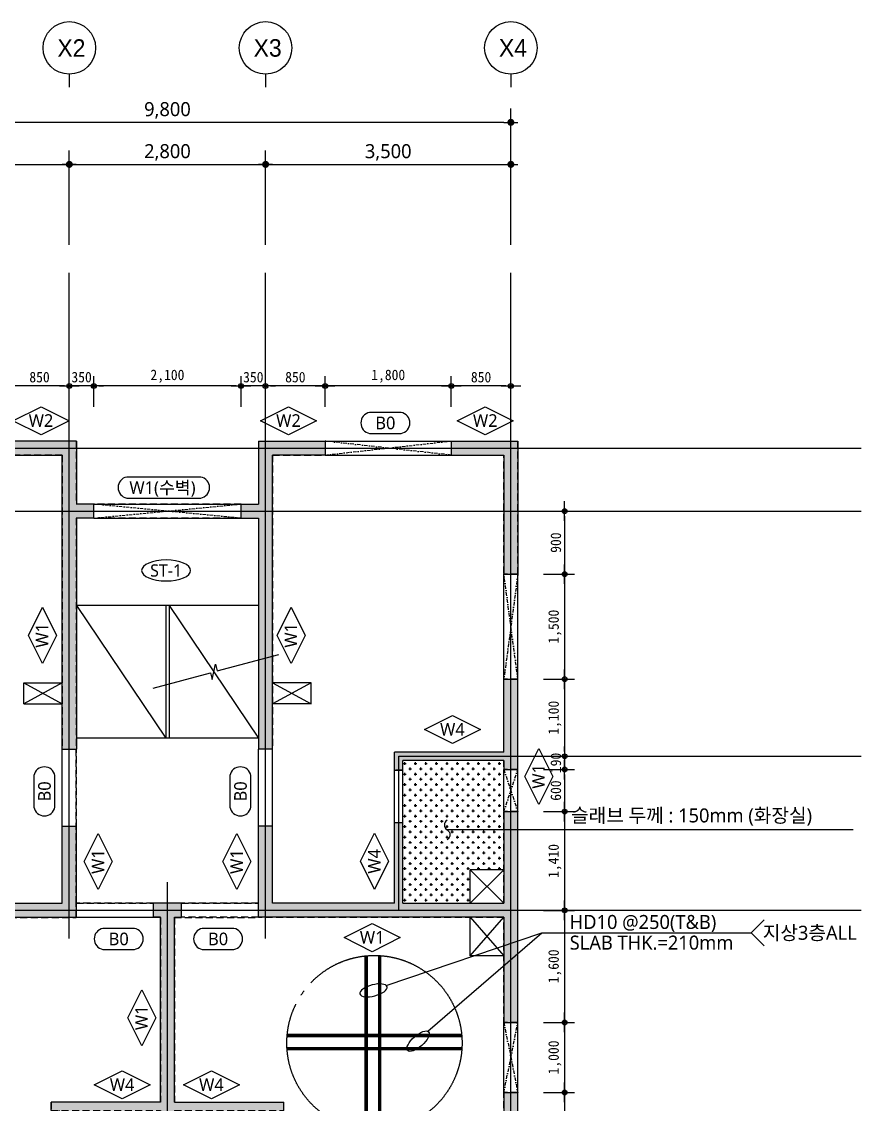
# Model space of a CAD drawing. Extents: x 4530 to 250084, y -28397 to -2308.
# Drawn here: x 100750 to 112730, y -17766 to -2308 of the extents above; entities that cross this region are included whole.
import ezdxf
from ezdxf.enums import TextEntityAlignment as Align

# ---------------------------------------------------------------- set-up
doc = ezdxf.new("R2010")
doc.units = 0
doc.header["$LTSCALE"] = 100
doc.header["$MEASUREMENT"] = 0
doc.header["$PDMODE"] = 34
doc.header["$PDSIZE"] = 3
for name, pattern in [('CENTER2', [16.25, 15, -0.5, 0.25, -0.5]), ('DASHDOT', [1, 0.5, -0.25, 0, -0.25]), ('DASHED2', [2.75, 2, -0.75]), ('HIDDEN2', [1.5, 1, -0.5])]:
    doc.linetypes.add(name, pattern=pattern)
doc.layers.get('0').update_dxf_attribs({"linetype": 'CONTINUOUS'})
doc.layers.get('Defpoints').update_dxf_attribs({"color": 171, "linetype": 'CONTINUOUS'})
for name, color, linetype in [('AA-253', 253, 'CONTINUOUS'), ('AS-WAL2', 7, 'CONTINUOUS'), ('BCON', 6, 'HIDDEN2'), ('buble', 3, 'CONTINUOUS'), ('cen', 1, 'CONTINUOUS'), ('CON', 2, 'CONTINUOUS'), ('DIM', 1, 'CONTINUOUS'), ('ELE4', 4, 'CONTINUOUS'), ('HAT', 8, 'CONTINUOUS'), ('OPEN', 8, 'CONTINUOUS'), ('RXOPEN', 8, 'DASHDOT'), ('S_GIR(RC)', 3, 'HIDDEN2'), ('S_REBAR(B)', 4, 'DASHED2'), ('S_REBAR(T)', 4, 'CONTINUOUS'), ('S_SYM', 6, 'CONTINUOUS'), ('S_SYM(B)', 5, 'CONTINUOUS'), ('S_SYM(S)', 5, 'CONTINUOUS'), ('S_SYM(W)', 5, 'CONTINUOUS'), ('S_TXT(G)', 7, 'CONTINUOUS'), ('S_TXT(S)', 3, 'CONTINUOUS'), ('S_TXT(W)', 2, 'CONTINUOUS'), ('SDIM', 1, 'CONTINUOUS'), ('TEXT-02', 3, 'CONTINUOUS')]:
    doc.layers.add(name, color=color, linetype=linetype)
doc.styles.add('EUN-STYLE1', font='malgun.ttf')
doc.styles.add('HY울릉도M', font='')
doc.styles.get("Standard").update_dxf_attribs({"font": 'malgun.ttf'})
doc.styles.add('WL', font='')
doc.styles.add('돋움', font='')
doc.styles.get('HY울릉도M').set_extended_font_data('HY울릉도M')
doc.styles.get('WL').set_extended_font_data('Dotum')
doc.styles.get('돋움').set_extended_font_data('DotumChe')
doc.dimstyles.new('YenaA1-100', dxfattribs={"dimscale": 100, "dimtxt": 2, "dimasz": 1, "dimexe": 2, "dimexo": 3, "dimgap": 0.5, "dimtad": 1, "dimdec": 0, "dimzin": 9, "dimlunit": 6, "dimtxsty": 'STANDARD', "dimblk": 'dots', "dimcen": 0, "dimclrt": 3, "dimadec": 0, "dimazin": 0, "dimtm": 1e-09, "dimtfac": 1, "dimtdec": 0, "dimtix": 1, "dimtmove": 2, "dimatfit": 3, "dimldrblk": 'dots', "dimfxl": 1, "dimtolj": 1, "dimtzin": 0, "dimarcsym": 0})
doc.dimstyles.new('YenaA3-100-S', dxfattribs={"dimscale": 200, "dimtxt": 3, "dimasz": 0.75, "dimexe": 1.4, "dimexo": 3, "dimgap": 0.5, "dimtad": 1, "dimdec": 0, "dimdsep": 46, "dimlunit": 6, "dimtxsty": 'WL', "dimblk1": 'DIMDOT', "dimblk2": 'DIMDOT', "dimsah": 1, "dimcen": 2.5, "dimdle": 2, "dimclrd": 256, "dimclre": 256, "dimclrt": 4, "dimadec": 0, "dimazin": 0, "dimtfac": 8, "dimtdec": 0, "dimtix": 1, "dimtmove": 2, "dimatfit": 3, "dimldrblk": 'DIMDOT', "dimfxl": 1, "dimtolj": 1, "dimtzin": 0, "dimarcsym": 0})

# ---------------------------------------------------------------- blocks, each defined once
blk = doc.blocks.new('DFHGJ')
at = {"layer": 'BCON'}
for p, q in [((142580, -1446), (139830, -1446)), ((139830, -13246), (139830, -1446)), ((140780, -1446), (140780, -1646)), ((143530, -1446), (142580, -1446)), ((142580, -1446), (142580, -1646)), ((143530, -1446), (143530, -2346)), ((146130, -1446), (146130, -2346)), ((146130, -1446), (148880, -1446)), ((147080, -1446), (147080, -1646)), ((148880, -1446), (149830, -1446)), ((148880, -1446), (148880, -1646)), ((149830, -13246), (149830, -1446)), ((142580, -1646), (140030, -1646)), ((140030, -5886), (140030, -1646)), ((143330, -1646), (142580, -1646)), ((143330, -1646), (143330, -5846)), ((146330, -1646), (148880, -1646)), ((146330, -1646), (146330, -5846)), ((148880, -1646), (149630, -1646)), ((149630, -5886), (149630, -1646)), ((145880, -2346), (143530, -2346)), ((143780, -2546), (143780, -2346)), ((145880, -2346), (146130, -2346)), ((145880, -2546), (145880, -2346)), ((143530, -2546), (143530, -5846)), ((145880, -2546), (143530, -2546)), ((145880, -2546), (146130, -2546)), ((146130, -2546), (146130, -5846)), ((140030, -3346), (139830, -3346)), ((149830, -3346), (149630, -3346)), ((140030, -4846), (139830, -4846)), ((149830, -4846), (149630, -4846)), ((143330, -5846), (143530, -5846)), ((143330, -8046), (143330, -5846)), ((143530, -8046), (143530, -5846)), ((146330, -5846), (146130, -5846)), ((146130, -8046), (146130, -5846)), ((146330, -8046), (146330, -5846)), ((140030, -5886), (141590, -5886)), ((140030, -8046), (140030, -6006)), ((141470, -6006), (140030, -6006)), ((141470, -6146), (141470, -6006)), ((141590, -5886), (141590, -6146)), ((148070, -6006), (148070, -5886)), ((149630, -5886), (148070, -5886)), ((148070, -8046), (148070, -6006)), ((148190, -8046), (148190, -6006)), ((149630, -6006), (148190, -6006)), ((149630, -8046), (149630, -6006)), ((140030, -6136), (139830, -6136)), ((141590, -6146), (141470, -6146)), ((141470, -6146), (141470, -8046)), ((141590, -8046), (141590, -6146)), ((148190, -6146), (148070, -6146)), ((149830, -6136), (149630, -6136)), ((140030, -6736), (139830, -6736)), ((149830, -6736), (149630, -6736)), ((141470, -6896), (141590, -6896)), ((143330, -6946), (143530, -6946)), ((146330, -6946), (146130, -6946)), ((148190, -6896), (148070, -6896)), ((141470, -8046), (140030, -8046)), ((141590, -8046), (143330, -8046)), ((143530, -8046), (143530, -8046)), ((146130, -8046), (143530, -8046)), ((143530, -8246), (143530, -8046)), ((144630, -8246), (144630, -8046)), ((145030, -8246), (145030, -8046)), ((146130, -8046), (146130, -8046)), ((146130, -8246), (146130, -8046)), ((148070, -8046), (146330, -8046)), ((148190, -8046), (149630, -8046)), ((140030, -8246), (143530, -8246)), ((140030, -8246), (140030, -11871)), ((144730, -8246), (143530, -8246)), ((144730, -8246), (144730, -10886)), ((144930, -8246), (146130, -8246)), ((144930, -8246), (144930, -10886)), ((149630, -8246), (146130, -8246)), ((149630, -11871), (149630, -8246)), ((140030, -9746), (139830, -9746)), ((149830, -9746), (149630, -9746)), ((140030, -10746), (139830, -10746)), ((149830, -10746), (149630, -10746)), ((144730, -10886), (143170, -10886)), ((143170, -10886), (143170, -11006)), ((144930, -10886), (146490, -10886)), ((146490, -11006), (146490, -10886)), ((143170, -13246), (143170, -11006)), ((143170, -11006), (144730, -11006)), ((143290, -13046), (143290, -11006)), ((144730, -11006), (144730, -13046)), ((144930, -11006), (144930, -13046)), ((144930, -11006), (146490, -11006)), ((146370, -13046), (146370, -11006)), ((146490, -13246), (146490, -11006)), ((143170, -11871), (140030, -11871)), ((141370, -12021), (141370, -11871)), ((143290, -11756), (143170, -11756)), ((146370, -11756), (146490, -11756)), ((149630, -11871), (146490, -11871)), ((148290, -12021), (148290, -11871)), ((140030, -12021), (140030, -13046)), ((143170, -12021), (140030, -12021)), ((149630, -12021), (146490, -12021)), ((149630, -13046), (149630, -12021)), ((143170, -13046), (140030, -13046)), ((141370, -13246), (141370, -13046)), ((144730, -13046), (143290, -13046)), ((143520, -13246), (143520, -13046)), ((144120, -13246), (144120, -13046)), ((144930, -13046), (146370, -13046)), ((145540, -13246), (145540, -13046)), ((146140, -13246), (146140, -13046)), ((146490, -13046), (149630, -13046)), ((148290, -13246), (148290, -13046)), ((143170, -13246), (139830, -13246)), ((143170, -13246), (146490, -13246)), ((146490, -13246), (149830, -13246))]:
    blk.add_line(p, q, dxfattribs=at)
blk = doc.blocks.new('SYM(B)')
at = {"layer": 'S_SYM', "color": 5, "elevation": 0}
blk.add_lwpolyline([(180, -120, 0.833333), (180, 120), (-180, 120, 0.833333), (-180, -120)], format="xyb", close=True, dxfattribs=at)
blk = doc.blocks.new('SYM(W)')
at = {"layer": 'S_SYM', "color": 5, "elevation": 0}
blk.add_lwpolyline([(160, 0), (0, -320), (-160, 0), (0, 320)], close=True, dxfattribs=at)
blk = doc.blocks.new('dots')
blk.add_line((-1, 0), (1, 0))
at = {"const_width": 0.5}
blk.add_lwpolyline([(-0.25, 0, 1), (0.25, 0, 1)], format="xyb", close=True, dxfattribs=at)
blk = doc.blocks.new('*D80')
at = {"layer": 'Defpoints', "color": 0, "transparency": 16777216}
for p in [(97930, -3746), (97930, -5796), (107730, -5796)]:
    blk.add_point(p, dxfattribs=at)
at = {"layer": 'DIM', "color": 0, "lineweight": -2, "transparency": 16777216}
for p, q in [((97930, -5496), (97930, -3546)), ((107730, -5496), (107730, -3546)), ((107630, -3746), (98030, -3746))]:
    blk.add_line(p, q, dxfattribs=at)
at = {"layer": 'DIM', "color": 0, "lineweight": -2, "transparency": 16777216, "xscale": 100, "yscale": 100, "zscale": 100, "rotation": 180}
blk.add_blockref('dots', (97930, -3746), dxfattribs=at)
at = {"layer": 'DIM', "color": 0, "lineweight": -2, "transparency": 16777216, "xscale": 100, "yscale": 100, "zscale": 100}
blk.add_blockref('dots', (107730, -3746), dxfattribs=at)
at = {"layer": 'DIM', "color": 3, "transparency": 16777216, "insert": (102830, -3575), "char_height": 200, "attachment_point": 5}
blk.add_mtext('\\A1;9,800', dxfattribs=at)
blk = doc.blocks.new('*D81')
at = {"layer": 'Defpoints', "color": 0, "transparency": 16777216}
for p in [(104230, -4346), (101430, -5796), (104230, -5796)]:
    blk.add_point(p, dxfattribs=at)
at = {"layer": 'DIM', "color": 0, "lineweight": -2, "transparency": 16777216}
for p, q in [((101430, -5496), (101430, -4146)), ((104230, -5496), (104230, -4146)), ((101530, -4346), (104130, -4346))]:
    blk.add_line(p, q, dxfattribs=at)
at = {"layer": 'DIM', "color": 0, "lineweight": -2, "transparency": 16777216, "xscale": 100, "yscale": 100, "zscale": 100, "rotation": 180}
blk.add_blockref('dots', (101430, -4346), dxfattribs=at)
at = {"layer": 'DIM', "color": 0, "lineweight": -2, "transparency": 16777216, "xscale": 100, "yscale": 100, "zscale": 100}
blk.add_blockref('dots', (104230, -4346), dxfattribs=at)
at = {"layer": 'DIM', "color": 3, "transparency": 16777216, "insert": (102830, -4175), "char_height": 200, "attachment_point": 5}
blk.add_mtext('\\A1;2,800', dxfattribs=at)
blk = doc.blocks.new('*D82')
at = {"layer": 'Defpoints', "color": 0, "transparency": 16777216}
for p in [(101430, -4346), (97930, -5796), (101430, -5796)]:
    blk.add_point(p, dxfattribs=at)
at = {"layer": 'DIM', "color": 0, "lineweight": -2, "transparency": 16777216}
for p, q in [((97930, -5496), (97930, -4146)), ((101430, -5496), (101430, -4146)), ((98030, -4346), (101330, -4346))]:
    blk.add_line(p, q, dxfattribs=at)
at = {"layer": 'DIM', "color": 0, "lineweight": -2, "transparency": 16777216, "xscale": 100, "yscale": 100, "zscale": 100, "rotation": 180}
blk.add_blockref('dots', (97930, -4346), dxfattribs=at)
at = {"layer": 'DIM', "color": 0, "lineweight": -2, "transparency": 16777216, "xscale": 100, "yscale": 100, "zscale": 100}
blk.add_blockref('dots', (101430, -4346), dxfattribs=at)
at = {"layer": 'DIM', "color": 3, "transparency": 16777216, "insert": (99680, -4175), "char_height": 200, "attachment_point": 5}
blk.add_mtext('\\A1;3,500', dxfattribs=at)
blk = doc.blocks.new('*D83')
at = {"layer": 'Defpoints', "color": 0, "transparency": 16777216}
for p in [(107730, -4346), (104230, -5796), (107730, -5796)]:
    blk.add_point(p, dxfattribs=at)
at = {"layer": 'DIM', "color": 0, "lineweight": -2, "transparency": 16777216}
for p, q in [((104230, -5496), (104230, -4146)), ((107730, -5496), (107730, -4146)), ((104330, -4346), (107630, -4346))]:
    blk.add_line(p, q, dxfattribs=at)
at = {"layer": 'DIM', "color": 0, "lineweight": -2, "transparency": 16777216, "xscale": 100, "yscale": 100, "zscale": 100, "rotation": 180}
blk.add_blockref('dots', (104230, -4346), dxfattribs=at)
at = {"layer": 'DIM', "color": 0, "lineweight": -2, "transparency": 16777216, "xscale": 100, "yscale": 100, "zscale": 100}
blk.add_blockref('dots', (107730, -4346), dxfattribs=at)
at = {"layer": 'DIM', "color": 3, "transparency": 16777216, "insert": (105980, -4175), "char_height": 200, "attachment_point": 5}
blk.add_mtext('\\A1;3,500', dxfattribs=at)
blk = doc.blocks.new('DIMDOT')
at = {"linetype": 'Continuous'}
blk.add_line((-2, 0), (2, 0), dxfattribs=at)
for radius in [0.5, 0.25]:
    blk.add_circle((0, 0), radius, dxfattribs=at)
blk = doc.blocks.new('*D249')
at = {"layer": 'Defpoints', "color": 0, "transparency": 16777216}
for p in [(107897, -11696), (107897, -12796), (108497, -12796)]:
    blk.add_point(p, dxfattribs=at)
at = {"layer": 'SDIM', "lineweight": -2, "transparency": 16777216}
for p, q in [((108197, -11696), (108637, -11696)), ((108497, -11766), (108497, -12726)), ((108197, -12796), (108637, -12796))]:
    blk.add_line(p, q, dxfattribs=at)
at = {"layer": 'SDIM', "lineweight": -2, "transparency": 16777216, "xscale": 70, "yscale": 70, "zscale": 70}
for p, rotation in [((108497, -11696), 90), ((108497, -12796), 270)]:
    blk.add_blockref('DIMDOT', p, dxfattribs=dict(at, rotation=rotation))
at = {"layer": 'SDIM', "color": 4, "transparency": 16777216, "insert": (108358, -12246), "char_height": 150, "attachment_point": 5, "rotation": 90, "style": '돋움'}
blk.add_mtext('\\A1;1,100', dxfattribs=at)
blk = doc.blocks.new('*D250')
at = {"layer": 'Defpoints', "color": 0, "transparency": 16777216}
for p in [(107897, -12796), (107897, -12986), (108497, -12986)]:
    blk.add_point(p, dxfattribs=at)
at = {"layer": 'SDIM', "lineweight": -2, "transparency": 16777216}
for p, q in [((108497, -12726), (108497, -12656)), ((108197, -12796), (108637, -12796)), ((108497, -12796), (108497, -12986)), ((108197, -12986), (108637, -12986)), ((108497, -13056), (108497, -13126))]:
    blk.add_line(p, q, dxfattribs=at)
at = {"layer": 'SDIM', "lineweight": -2, "transparency": 16777216, "xscale": 70, "yscale": 70, "zscale": 70}
for p, rotation in [((108497, -12796), 270), ((108497, -12986), 90)]:
    blk.add_blockref('DIMDOT', p, dxfattribs=dict(at, rotation=rotation))
at = {"layer": 'SDIM', "color": 4, "transparency": 16777216, "insert": (108372, -12891), "char_height": 150, "attachment_point": 5, "rotation": 90, "style": '돋움'}
blk.add_mtext('\\A1;190', dxfattribs=at)
blk = doc.blocks.new('*D251')
at = {"layer": 'Defpoints', "color": 0, "transparency": 16777216}
for p in [(107897, -10196), (107897, -11696), (108497, -11696)]:
    blk.add_point(p, dxfattribs=at)
at = {"layer": 'SDIM', "lineweight": -2, "transparency": 16777216}
for p, q in [((108197, -10196), (108637, -10196)), ((108497, -10266), (108497, -11626)), ((108197, -11696), (108637, -11696))]:
    blk.add_line(p, q, dxfattribs=at)
at = {"layer": 'SDIM', "lineweight": -2, "transparency": 16777216, "xscale": 70, "yscale": 70, "zscale": 70}
for p, rotation in [((108497, -10196), 90), ((108497, -11696), 270)]:
    blk.add_blockref('DIMDOT', p, dxfattribs=dict(at, rotation=rotation))
at = {"layer": 'SDIM', "color": 4, "transparency": 16777216, "insert": (108358, -10946), "char_height": 150, "attachment_point": 5, "rotation": 90, "style": '돋움'}
blk.add_mtext('\\A1;1,500', dxfattribs=at)
blk = doc.blocks.new('*D252')
at = {"layer": 'Defpoints', "color": 0, "transparency": 16777216}
for p in [(107897, -9296), (107897, -10196), (108497, -10196)]:
    blk.add_point(p, dxfattribs=at)
at = {"layer": 'SDIM', "lineweight": -2, "transparency": 16777216}
for p, q in [((108197, -9296), (108637, -9296)), ((108497, -9366), (108497, -10126)), ((108197, -10196), (108637, -10196))]:
    blk.add_line(p, q, dxfattribs=at)
at = {"layer": 'SDIM', "lineweight": -2, "transparency": 16777216, "xscale": 70, "yscale": 70, "zscale": 70}
for p, rotation in [((108497, -9296), 90), ((108497, -10196), 270)]:
    blk.add_blockref('DIMDOT', p, dxfattribs=dict(at, rotation=rotation))
at = {"layer": 'SDIM', "color": 4, "transparency": 16777216, "insert": (108372, -9746), "char_height": 150, "attachment_point": 5, "rotation": 90, "style": '돋움'}
blk.add_mtext('\\A1;900', dxfattribs=at)
blk = doc.blocks.new('*D258')
at = {"layer": 'Defpoints', "color": 0, "transparency": 16777216}
for p in [(100580, -7509), (100580, -8109), (101430, -8109)]:
    blk.add_point(p, dxfattribs=at)
at = {"layer": 'SDIM', "lineweight": -2, "transparency": 16777216}
for p, q in [((100580, -7809), (100580, -7369)), ((101430, -7809), (101430, -7369)), ((101360, -7509), (100650, -7509))]:
    blk.add_line(p, q, dxfattribs=at)
at = {"layer": 'SDIM', "lineweight": -2, "transparency": 16777216, "xscale": 70, "yscale": 70, "zscale": 70, "rotation": 180}
blk.add_blockref('DIMDOT', (100580, -7509), dxfattribs=at)
at = {"layer": 'SDIM', "lineweight": -2, "transparency": 16777216, "xscale": 70, "yscale": 70, "zscale": 70}
blk.add_blockref('DIMDOT', (101430, -7509), dxfattribs=at)
at = {"layer": 'SDIM', "color": 4, "transparency": 16777216, "insert": (101005, -7384), "char_height": 150, "attachment_point": 5, "style": '돋움'}
blk.add_mtext('\\A1;850', dxfattribs=at)
blk = doc.blocks.new('*D259')
at = {"layer": 'Defpoints', "color": 0, "transparency": 16777216}
for p in [(101430, -7509), (101430, -8109), (101780, -8109)]:
    blk.add_point(p, dxfattribs=at)
at = {"layer": 'SDIM', "lineweight": -2, "transparency": 16777216}
for p, q in [((101430, -7809), (101430, -7369)), ((101780, -7809), (101780, -7369)), ((101360, -7509), (101290, -7509)), ((101780, -7509), (101430, -7509)), ((101850, -7509), (101920, -7509))]:
    blk.add_line(p, q, dxfattribs=at)
at = {"layer": 'SDIM', "lineweight": -2, "transparency": 16777216, "xscale": 70, "yscale": 70, "zscale": 70}
blk.add_blockref('DIMDOT', (101430, -7509), dxfattribs=at)
at = {"layer": 'SDIM', "lineweight": -2, "transparency": 16777216, "xscale": 70, "yscale": 70, "zscale": 70, "rotation": 180}
blk.add_blockref('DIMDOT', (101780, -7509), dxfattribs=at)
at = {"layer": 'SDIM', "color": 4, "transparency": 16777216, "insert": (101605, -7384), "char_height": 150, "attachment_point": 5, "style": '돋움'}
blk.add_mtext('\\A1;350', dxfattribs=at)
blk = doc.blocks.new('*D260')
at = {"layer": 'Defpoints', "color": 0, "transparency": 16777216}
for p in [(101780, -7509), (101780, -8109), (103880, -8109)]:
    blk.add_point(p, dxfattribs=at)
at = {"layer": 'SDIM', "lineweight": -2, "transparency": 16777216}
for p, q in [((101780, -7809), (101780, -7369)), ((103880, -7809), (103880, -7369)), ((103810, -7509), (101850, -7509))]:
    blk.add_line(p, q, dxfattribs=at)
at = {"layer": 'SDIM', "lineweight": -2, "transparency": 16777216, "xscale": 70, "yscale": 70, "zscale": 70, "rotation": 180}
blk.add_blockref('DIMDOT', (101780, -7509), dxfattribs=at)
at = {"layer": 'SDIM', "lineweight": -2, "transparency": 16777216, "xscale": 70, "yscale": 70, "zscale": 70}
blk.add_blockref('DIMDOT', (103880, -7509), dxfattribs=at)
at = {"layer": 'SDIM', "color": 4, "transparency": 16777216, "insert": (102830, -7370), "char_height": 150, "attachment_point": 5, "style": '돋움'}
blk.add_mtext('\\A1;2,100', dxfattribs=at)
blk = doc.blocks.new('*D263')
at = {"layer": 'Defpoints', "color": 0, "transparency": 16777216}
for p in [(103880, -7509), (103880, -8109), (104230, -8109)]:
    blk.add_point(p, dxfattribs=at)
at = {"layer": 'SDIM', "lineweight": -2, "transparency": 16777216}
for p, q in [((103880, -7809), (103880, -7369)), ((104230, -7809), (104230, -7369)), ((103810, -7509), (103740, -7509)), ((104230, -7509), (103880, -7509)), ((104300, -7509), (104370, -7509))]:
    blk.add_line(p, q, dxfattribs=at)
at = {"layer": 'SDIM', "lineweight": -2, "transparency": 16777216, "xscale": 70, "yscale": 70, "zscale": 70}
blk.add_blockref('DIMDOT', (103880, -7509), dxfattribs=at)
at = {"layer": 'SDIM', "lineweight": -2, "transparency": 16777216, "xscale": 70, "yscale": 70, "zscale": 70, "rotation": 180}
blk.add_blockref('DIMDOT', (104230, -7509), dxfattribs=at)
at = {"layer": 'SDIM', "color": 4, "transparency": 16777216, "insert": (104055, -7384), "char_height": 150, "attachment_point": 5, "style": '돋움'}
blk.add_mtext('\\A1;350', dxfattribs=at)
blk = doc.blocks.new('*D265')
at = {"layer": 'Defpoints', "color": 0, "transparency": 16777216}
for p in [(104230, -7509), (104230, -8109), (105080, -8109)]:
    blk.add_point(p, dxfattribs=at)
at = {"layer": 'SDIM', "lineweight": -2, "transparency": 16777216}
for p, q in [((104230, -7809), (104230, -7369)), ((105080, -7809), (105080, -7369)), ((105010, -7509), (104300, -7509))]:
    blk.add_line(p, q, dxfattribs=at)
at = {"layer": 'SDIM', "lineweight": -2, "transparency": 16777216, "xscale": 70, "yscale": 70, "zscale": 70, "rotation": 180}
blk.add_blockref('DIMDOT', (104230, -7509), dxfattribs=at)
at = {"layer": 'SDIM', "lineweight": -2, "transparency": 16777216, "xscale": 70, "yscale": 70, "zscale": 70}
blk.add_blockref('DIMDOT', (105080, -7509), dxfattribs=at)
at = {"layer": 'SDIM', "color": 4, "transparency": 16777216, "insert": (104655, -7384), "char_height": 150, "attachment_point": 5, "style": '돋움'}
blk.add_mtext('\\A1;850', dxfattribs=at)
blk = doc.blocks.new('*D266')
at = {"layer": 'Defpoints', "color": 0, "transparency": 16777216}
for p in [(105080, -7509), (105080, -8109), (106880, -8109)]:
    blk.add_point(p, dxfattribs=at)
at = {"layer": 'SDIM', "lineweight": -2, "transparency": 16777216}
for p, q in [((105080, -7809), (105080, -7369)), ((106880, -7809), (106880, -7369)), ((106810, -7509), (105150, -7509))]:
    blk.add_line(p, q, dxfattribs=at)
at = {"layer": 'SDIM', "lineweight": -2, "transparency": 16777216, "xscale": 70, "yscale": 70, "zscale": 70, "rotation": 180}
blk.add_blockref('DIMDOT', (105080, -7509), dxfattribs=at)
at = {"layer": 'SDIM', "lineweight": -2, "transparency": 16777216, "xscale": 70, "yscale": 70, "zscale": 70}
blk.add_blockref('DIMDOT', (106880, -7509), dxfattribs=at)
at = {"layer": 'SDIM', "color": 4, "transparency": 16777216, "insert": (105980, -7370), "char_height": 150, "attachment_point": 5, "style": '돋움'}
blk.add_mtext('\\A1;1,800', dxfattribs=at)
blk = doc.blocks.new('*D267')
at = {"layer": 'Defpoints', "color": 0, "transparency": 16777216}
for p in [(106880, -7509), (106880, -8109), (107730, -8109)]:
    blk.add_point(p, dxfattribs=at)
at = {"layer": 'SDIM', "lineweight": -2, "transparency": 16777216}
for p, q in [((106880, -7809), (106880, -7369)), ((107730, -7809), (107730, -7369)), ((107660, -7509), (106950, -7509))]:
    blk.add_line(p, q, dxfattribs=at)
at = {"layer": 'SDIM', "lineweight": -2, "transparency": 16777216, "xscale": 70, "yscale": 70, "zscale": 70, "rotation": 180}
blk.add_blockref('DIMDOT', (106880, -7509), dxfattribs=at)
at = {"layer": 'SDIM', "lineweight": -2, "transparency": 16777216, "xscale": 70, "yscale": 70, "zscale": 70}
blk.add_blockref('DIMDOT', (107730, -7509), dxfattribs=at)
at = {"layer": 'SDIM', "color": 4, "transparency": 16777216, "insert": (107305, -7384), "char_height": 150, "attachment_point": 5, "style": '돋움'}
blk.add_mtext('\\A1;850', dxfattribs=at)
blk = doc.blocks.new('*D268')
at = {"layer": 'Defpoints', "color": 0, "transparency": 16777216}
for p in [(107897, -12986), (107897, -13586), (108497, -13586)]:
    blk.add_point(p, dxfattribs=at)
at = {"layer": 'SDIM', "lineweight": -2, "transparency": 16777216}
for p, q in [((108197, -12986), (108637, -12986)), ((108497, -13056), (108497, -13516)), ((108197, -13586), (108637, -13586))]:
    blk.add_line(p, q, dxfattribs=at)
at = {"layer": 'SDIM', "lineweight": -2, "transparency": 16777216, "xscale": 70, "yscale": 70, "zscale": 70}
for p, rotation in [((108497, -12986), 90), ((108497, -13586), 270)]:
    blk.add_blockref('DIMDOT', p, dxfattribs=dict(at, rotation=rotation))
at = {"layer": 'SDIM', "color": 4, "transparency": 16777216, "insert": (108372, -13286), "char_height": 150, "attachment_point": 5, "rotation": 90, "style": '돋움'}
blk.add_mtext('\\A1;600', dxfattribs=at)
blk = doc.blocks.new('*D269')
at = {"layer": 'Defpoints', "color": 0, "transparency": 16777216}
for p in [(107897, -13586), (107897, -14996), (108497, -14996)]:
    blk.add_point(p, dxfattribs=at)
at = {"layer": 'SDIM', "lineweight": -2, "transparency": 16777216}
for p, q in [((108197, -13586), (108637, -13586)), ((108497, -13656), (108497, -14926)), ((108197, -14996), (108637, -14996))]:
    blk.add_line(p, q, dxfattribs=at)
at = {"layer": 'SDIM', "lineweight": -2, "transparency": 16777216, "xscale": 70, "yscale": 70, "zscale": 70}
for p, rotation in [((108497, -13586), 90), ((108497, -14996), 270)]:
    blk.add_blockref('DIMDOT', p, dxfattribs=dict(at, rotation=rotation))
at = {"layer": 'SDIM', "color": 4, "transparency": 16777216, "insert": (108358, -14291), "char_height": 150, "attachment_point": 5, "rotation": 90, "style": '돋움'}
blk.add_mtext('\\A1;1,410', dxfattribs=at)
blk = doc.blocks.new('*D270')
at = {"layer": 'Defpoints', "color": 0, "transparency": 16777216}
for p in [(107897, -14996), (107897, -16596), (108497, -16596)]:
    blk.add_point(p, dxfattribs=at)
at = {"layer": 'SDIM', "lineweight": -2, "transparency": 16777216}
for p, q in [((108197, -14996), (108637, -14996)), ((108497, -15066), (108497, -16526)), ((108197, -16596), (108637, -16596))]:
    blk.add_line(p, q, dxfattribs=at)
at = {"layer": 'SDIM', "lineweight": -2, "transparency": 16777216, "xscale": 70, "yscale": 70, "zscale": 70}
for p, rotation in [((108497, -14996), 90), ((108497, -16596), 270)]:
    blk.add_blockref('DIMDOT', p, dxfattribs=dict(at, rotation=rotation))
at = {"layer": 'SDIM', "color": 4, "transparency": 16777216, "insert": (108358, -15796), "char_height": 150, "attachment_point": 5, "rotation": 90, "style": '돋움'}
blk.add_mtext('\\A1;1,600', dxfattribs=at)
blk = doc.blocks.new('*D271')
at = {"layer": 'Defpoints', "color": 0, "transparency": 16777216}
for p in [(107897, -16596), (107897, -17596), (108497, -17596)]:
    blk.add_point(p, dxfattribs=at)
at = {"layer": 'SDIM', "lineweight": -2, "transparency": 16777216}
for p, q in [((108197, -16596), (108637, -16596)), ((108497, -16666), (108497, -17526)), ((108197, -17596), (108637, -17596))]:
    blk.add_line(p, q, dxfattribs=at)
at = {"layer": 'SDIM', "lineweight": -2, "transparency": 16777216, "xscale": 70, "yscale": 70, "zscale": 70}
for p, rotation in [((108497, -16596), 90), ((108497, -17596), 270)]:
    blk.add_blockref('DIMDOT', p, dxfattribs=dict(at, rotation=rotation))
at = {"layer": 'SDIM', "color": 4, "transparency": 16777216, "insert": (108358, -17096), "char_height": 150, "attachment_point": 5, "rotation": 90, "style": '돋움'}
blk.add_mtext('\\A1;1,000', dxfattribs=at)
blk = doc.blocks.new('*D272')
at = {"layer": 'Defpoints', "color": 0, "transparency": 16777216}
for p in [(107897, -17596), (107897, -18796), (108497, -18796)]:
    blk.add_point(p, dxfattribs=at)
at = {"layer": 'SDIM', "lineweight": -2, "transparency": 16777216}
for p, q in [((108197, -17596), (108637, -17596)), ((108497, -17666), (108497, -18726)), ((108197, -18796), (108637, -18796))]:
    blk.add_line(p, q, dxfattribs=at)
at = {"layer": 'SDIM', "lineweight": -2, "transparency": 16777216, "xscale": 70, "yscale": 70, "zscale": 70}
for p, rotation in [((108497, -17596), 90), ((108497, -18796), 270)]:
    blk.add_blockref('DIMDOT', p, dxfattribs=dict(at, rotation=rotation))
at = {"layer": 'SDIM', "color": 4, "transparency": 16777216, "insert": (108358, -18196), "char_height": 150, "attachment_point": 5, "rotation": 90, "style": '돋움'}
blk.add_mtext('\\A1;1,200', dxfattribs=at)

msp = doc.modelspace()

# ---------------------------------------------------------------- hatches: boundary and pattern name
at = {"layer": 'AA-253'}
h = msp.add_hatch(color=256, dxfattribs=at)
h.dxf.hatch_style = 1
h.paths.add_polyline_path([(98030.2, -8495.5), (98780.2, -8495.5), (98780.2, -8295.5), (97830.2, -8295.5), (97830.2, -10195.5), (98030.2, -10195.5)])
h.paths.add_polyline_path([(101530.2, -9395.5), (101780.2, -9395.5), (101780.2, -9195.5), (101530.2, -9195.5), (101530.2, -8295.5), (100580.2, -8295.5), (100580.2, -8495.5), (101330.2, -8495.5), (101330.2, -12695.5), (101530.2, -12695.5)])
h.paths.add_polyline_path([(104330.2, -8495.5), (105080.2, -8495.5), (105080.2, -8295.5), (104130.2, -8295.5), (104130.2, -9195.5), (103880.2, -9195.5), (103880.2, -9395.5), (104130.2, -9395.5), (104130.2, -12695.5), (104330.2, -12695.5)])
h.paths.add_polyline_path([(107830.2, -8295.5), (106880.2, -8295.5), (106880.2, -8495.5), (107630.2, -8495.5), (107630.2, -10195.5), (107830.2, -10195.5)])
h.paths.add_polyline_path([(107830.2, -11695.5), (107630.2, -11695.5), (107630.2, -12735.5), (106070.2, -12735.5), (106070.2, -12995.5), (106190.2, -12995.5), (106190.2, -12855.5), (107630.2, -12855.5), (107630.2, -12985.5), (107830.2, -12985.5)])
h.paths.add_polyline_path([(98030.2, -11695.5), (97830.2, -11695.5), (97830.2, -12985.5), (98030.2, -12985.5), (98030.2, -12855.5), (99470.2, -12855.5), (99470.2, -12995.5), (99590.2, -12995.5), (99590.2, -12735.5), (98030.2, -12735.5)])
h.paths.add_polyline_path([(101530.2, -13795.5), (101330.2, -13795.5), (101330.2, -14895.5), (99590.2, -14895.5), (99590.2, -13745.5), (99470.2, -13745.5), (99470.2, -14895.5), (98030.2, -14895.5), (98030.2, -13585.5), (97830.2, -13585.5), (97830.2, -16095.5), (98030.2, -16095.5), (98030.2, -15095.5), (101530.2, -15095.5)])
h.paths.add_polyline_path([(107830.2, -13585.5), (107630.2, -13585.5), (107630.2, -14895.5), (106190.2, -14895.5), (106190.2, -13745.5), (106070.2, -13745.5), (106070.2, -14895.5), (104330.2, -14895.5), (104330.2, -13795.5), (104130.2, -13795.5), (104130.2, -15095.5), (107630.2, -15095.5), (107630.2, -16595.5), (107830.2, -16595.5)])
h.paths.add_polyline_path([(102930.2, -15095.5), (103030.2, -15095.5), (103030.2, -14895.5), (102630.2, -14895.5), (102630.2, -15095.5), (102730.2, -15095.5), (102730.2, -17735.5), (101170.2, -17735.5), (101170.2, -17855.5), (102730.2, -17855.5), (102730.2, -19895.5), (102120.2, -19895.5), (102120.2, -20095.5), (103540.2, -20095.5), (103540.2, -19895.5), (102930.2, -19895.5), (102930.2, -17855.5), (104490.2, -17855.5), (104490.2, -17735.5), (102930.2, -17735.5)])
h.paths.add_polyline_path([(99370.2, -18720.5), (98030.2, -18720.5), (98030.2, -17595.5), (97830.2, -17595.5), (97830.2, -20095.5), (99370.2, -20095.5), (99370.2, -19895.5), (98030.2, -19895.5), (98030.2, -18870.5), (99370.2, -18870.5)])
h.paths.add_polyline_path([(101290.2, -18605.5), (101170.2, -18605.5), (101170.2, -20095.5), (101520.2, -20095.5), (101520.2, -19895.5), (101290.2, -19895.5)])
h.paths.add_polyline_path([(104490.2, -18605.5), (104370.2, -18605.5), (104370.2, -19895.5), (104140.2, -19895.5), (104140.2, -20095.5), (104490.2, -20095.5)])
h.paths.add_polyline_path([(107830.2, -17595.5), (107630.2, -17595.5), (107630.2, -18720.5), (106290.2, -18720.5), (106290.2, -18870.5), (107630.2, -18870.5), (107630.2, -19895.5), (106290.2, -19895.5), (106290.2, -20095.5), (107830.2, -20095.5)])
at = {"layer": 'HAT'}
h = msp.add_hatch(dxfattribs=at)
h.set_pattern_fill('CROSS', color=256, scale=300)
h.paths.add_polyline_path([(106190.2, -12855.5), (107630.2, -12855.5), (107630.2, -14415.5), (107150.2, -14415.5), (107150.2, -14895.5), (106190.2, -14895.5)])

# ---------------------------------------------------------------- linework, layer by layer
at = {"color": 5, "linetype": 'CENTER2', "ltscale": 3}
msp.add_circle((105783.4, -16890), 1250, dxfattribs=at)
at = {"layer": 'AS-WAL2'}
for p, q in [((105080.2, -8295.5), (106880.2, -8295.5)), ((105080.2, -8495.5), (106880.2, -8495.5)), ((101780.2, -9195.5), (103880.2, -9195.5)), ((101780.2, -9395.5), (103880.2, -9395.5)), ((107630.2, -11695.5), (107630.2, -10195.5)), ((107830.2, -11695.5), (107830.2, -10195.5)), ((107630.2, -13585.5), (107630.2, -12985.5)), ((107830.2, -13585.5), (107830.2, -12985.5)), ((107630.2, -17595.5), (107630.2, -16595.5)), ((107830.2, -17595.5), (107830.2, -16595.5))]:
    msp.add_line(p, q, dxfattribs=at)
at = {"layer": 'buble'}
for p, q in [((101430.2, -3058), (101430.2, -3245.5)), ((104230.2, -3058), (104230.2, -3245.5)), ((107730.2, -3058), (107730.2, -3245.5))]:
    msp.add_line(p, q, dxfattribs=at)
for centre in [(101430.2, -2683), (104230.2, -2683), (107730.2, -2683)]:
    msp.add_circle(centre, 375, dxfattribs=at)
at = {"layer": 'cen'}
for p, q in [((101430.2, -15395.5), (101430.2, -5895.5)), ((104230.2, -15395.5), (104230.2, -5895.5)), ((107730.2, -22495.5), (107730.2, -5895.5)), ((92930.2, -8395.5), (112730.2, -8395.5)), ((92930.2, -9295.5), (112730.2, -9295.5)), ((106130.2, -14995.5), (106130.2, -12795.5)), ((106130.2, -12795.5), (107730.2, -12795.5)), ((107730.2, -12795.5), (112730.2, -12795.5)), ((109152.8, -12795.5), (112730.2, -12795.5)), ((107730.2, -14995.5), (107730.2, -13195.5)), ((102830.2, -22495.5), (102830.2, -14595.5)), ((92930.2, -14995.5), (112730.2, -14995.5)), ((106080.2, -14995.5), (107730.2, -14995.5))]:
    msp.add_line(p, q, dxfattribs=at)
at = {"layer": 'CON'}
for p, q in [((101530.2, -8295.5), (100580.2, -8295.5)), ((101530.2, -8295.5), (101530.2, -9195.5)), ((104130.2, -8295.5), (104130.2, -9195.5)), ((104130.2, -8295.5), (105080.2, -8295.5)), ((105080.2, -8295.5), (105080.2, -8495.5)), ((106880.2, -8295.5), (107830.2, -8295.5)), ((106880.2, -8295.5), (106880.2, -8495.5)), ((107830.2, -8295.5), (107830.2, -10195.5)), ((100580.2, -8495.5), (101330.2, -8495.5)), ((101330.2, -12695.5), (101330.2, -8495.5)), ((104330.2, -12695.5), (104330.2, -8495.5)), ((105080.2, -8495.5), (104330.2, -8495.5)), ((106880.2, -8495.5), (107630.2, -8495.5)), ((107630.2, -8495.5), (107630.2, -10195.5)), ((101780.2, -9195.5), (101530.2, -9195.5)), ((101780.2, -9395.5), (101780.2, -9195.5)), ((103880.2, -9195.5), (104130.2, -9195.5)), ((103880.2, -9395.5), (103880.2, -9195.5)), ((101530.2, -9395.5), (101530.2, -12695.5)), ((101780.2, -9395.5), (101530.2, -9395.5)), ((103880.2, -9395.5), (104130.2, -9395.5)), ((104130.2, -9395.5), (104130.2, -12695.5)), ((107630.2, -10195.5), (107830.2, -10195.5)), ((107630.2, -12735.5), (107630.2, -11695.5)), ((107630.2, -11695.5), (107830.2, -11695.5)), ((107830.2, -12985.5), (107830.2, -11695.5)), ((101330.2, -12695.5), (101530.2, -12695.5)), ((104330.2, -12695.5), (104130.2, -12695.5)), ((106070.2, -12995.5), (106070.2, -12735.5)), ((107630.2, -12735.5), (106070.2, -12735.5)), ((107630.2, -12855.5), (106190.2, -12855.5)), ((106190.2, -12995.5), (106190.2, -12855.5)), ((107630.2, -12855.5), (107630.2, -12985.5)), ((106070.2, -12995.5), (106190.2, -12995.5)), ((107630.2, -12985.5), (107830.2, -12985.5)), ((107630.2, -13585.5), (107630.2, -14895.5)), ((107630.2, -13585.5), (107830.2, -13585.5)), ((107830.2, -16595.5), (107830.2, -13585.5)), ((106070.2, -14895.5), (106070.2, -13745.5)), ((106190.2, -13745.5), (106070.2, -13745.5)), ((106190.2, -14895.5), (106190.2, -13745.5)), ((101330.2, -13795.5), (101530.2, -13795.5)), ((101330.2, -14895.5), (101330.2, -13795.5)), ((101530.2, -15095.5), (101530.2, -13795.5)), ((104130.2, -15095.5), (104130.2, -13795.5)), ((104330.2, -13795.5), (104130.2, -13795.5)), ((104330.2, -14895.5), (104330.2, -13795.5)), ((99590.2, -14895.5), (101330.2, -14895.5)), ((103030.2, -14895.5), (102630.2, -14895.5)), ((102630.2, -15095.5), (102630.2, -14895.5)), ((103030.2, -15095.5), (103030.2, -14895.5)), ((106070.2, -14895.5), (104330.2, -14895.5)), ((106190.2, -14895.5), (107630.2, -14895.5)), ((98030.2, -15095.5), (101530.2, -15095.5)), ((102730.2, -15095.5), (102630.2, -15095.5)), ((102730.2, -17735.5), (102730.2, -15095.5)), ((102930.2, -17735.5), (102930.2, -15095.5)), ((102930.2, -15095.5), (103030.2, -15095.5)), ((107630.2, -15095.5), (104130.2, -15095.5)), ((107630.2, -15095.5), (107630.2, -16595.5)), ((107630.2, -16595.5), (107830.2, -16595.5)), ((107630.2, -17595.5), (107630.2, -18720.5)), ((107630.2, -17595.5), (107830.2, -17595.5)), ((107830.2, -20095.5), (107830.2, -17595.5)), ((101170.2, -17855.5), (101170.2, -17735.5)), ((102730.2, -17735.5), (101170.2, -17735.5)), ((102930.2, -17735.5), (104490.2, -17735.5)), ((104490.2, -17855.5), (104490.2, -17735.5))]:
    msp.add_line(p, q, dxfattribs=at)
at = {"layer": 'ELE4'}
for p, q in [((104130.2, -10645.5), (101530.2, -10645.5)), ((101530.2, -10645.5), (102805.2, -12535.5)), ((102805.2, -10645.5), (102805.2, -12535.5)), ((102855.2, -10645.5), (102855.2, -12535.5)), ((102855.2, -10645.5), (104130.2, -12535.5)), ((100780.2, -12045.5), (100780.2, -11745.5)), ((100780.2, -11745.5), (101330.2, -11745.5)), ((104880.2, -11745.5), (104330.2, -11745.5)), ((104880.2, -12045.5), (104880.2, -11745.5)), ((100780.2, -12045.5), (101330.2, -12045.5)), ((104880.2, -12045.5), (104330.2, -12045.5)), ((104130.2, -12535.5), (101530.2, -12535.5)), ((106190.2, -13745.5), (106190.2, -12995.5)), ((107150.2, -14895.5), (107150.2, -14415.5)), ((107630.2, -14415.5), (107150.2, -14415.5)), ((107150.2, -15645.5), (107150.2, -15095.5)), ((107630.2, -15645.5), (107150.2, -15645.5))]:
    msp.add_line(p, q, dxfattribs=at)
msp.add_lwpolyline([(102626.1, -11822.8), (103444.4, -11603.5), (103470.3, -11700.1), (103515.1, -11481), (103541, -11577.6), (104418, -11342.6)], dxfattribs=at)
at = {"layer": 'OPEN'}
for p, q in [((100780.2, -11745.5), (101330.2, -12045.5)), ((101330.2, -11745.5), (100780.2, -12045.5)), ((104880.2, -11745.5), (104330.2, -12045.5)), ((104330.2, -11745.5), (104880.2, -12045.5)), ((107630.2, -14895.5), (107150.2, -14415.5)), ((107630.2, -14415.5), (107150.2, -14895.5)), ((107150.2, -15645.5), (107630.2, -15095.5)), ((107150.2, -15095.5), (107630.2, -15645.5))]:
    msp.add_line(p, q, dxfattribs=at)
at = {"layer": 'RXOPEN'}
for p, q in [((106880.2, -8495.5), (105080.2, -8295.5)), ((105080.2, -8495.5), (106880.2, -8295.5)), ((103880.2, -9395.5), (101780.2, -9195.5)), ((101780.2, -9395.5), (103880.2, -9195.5)), ((107830.2, -10195.5), (107630.2, -11695.5)), ((107830.2, -11695.5), (107630.2, -10195.5)), ((107630.2, -12985.5), (107830.2, -13585.5)), ((107630.2, -13585.5), (107830.2, -12985.5)), ((107630.2, -16595.5), (107830.2, -17595.5)), ((107630.2, -17595.5), (107830.2, -16595.5))]:
    msp.add_line(p, q, dxfattribs=at)
at = {"layer": 'S_GIR(RC)'}
for p, q in [((101330.2, -13795.5), (101330.2, -12695.5)), ((101530.2, -13795.5), (101530.2, -12695.5)), ((104130.2, -13795.5), (104130.2, -12695.5)), ((104330.2, -13795.5), (104330.2, -12695.5)), ((106070.2, -13795.5), (106070.2, -12995.5)), ((101530.2, -14895.5), (102630.2, -14895.5)), ((103030.2, -14895.5), (104130.2, -14895.5)), ((101530.2, -15095.5), (102630.2, -15095.5)), ((104130.2, -15095.5), (103030.2, -15095.5))]:
    msp.add_line(p, q, dxfattribs=at)
at = {"layer": 'S_REBAR(B)', "const_width": 50}
for points in [[(105858.4, -15645.7), (105858.4, -18145.7)], [(107033.4, -16970.7), (104533.4, -16970.7)]]:
    msp.add_lwpolyline(points, dxfattribs=at)
at = {"layer": 'S_REBAR(T)', "linetype": 'Continuous', "const_width": 50}
for points in [[(105664.5, -15645.7), (105664.5, -18145.7)], [(107033.4, -16783.1), (104533.4, -16783.1)]]:
    msp.add_lwpolyline(points, dxfattribs=at)
at = {"layer": 'S_SYM'}
for p, q in [((112613.1, -13847.2), (106820.8, -13847.2)), ((111342.8, -15130.6), (111157.4, -15316)), ((105949.9, -16067.2), (108173.7, -15316)), ((106544.6, -16722.9), (108173.7, -15316)), ((108173.7, -15316), (111157.4, -15316)), ((111342.8, -15501.4), (111157.4, -15316))]:
    msp.add_line(p, q, dxfattribs=at)
at = {"layer": 'S_SYM', "color": 5, "elevation": 0}
msp.add_lwpolyline([(103305.2, -9109.1, 0.8333333), (103305.2, -8809.1), (102249.9, -8809.1, 0.8333333), (102249.9, -9109.1)], format="xyb", close=True, dxfattribs=at)
at = {"layer": 'S_SYM'}
msp.add_lwpolyline([(106820.8, -13707.2, 0.5714286), (106820.8, -13847.2, -0.5714286), (106820.8, -13987.2, -0.5714286)], format="xyb", dxfattribs=at)
at = {"layer": 'S_SYM', "extrusion": (0, 0, -1)}
msp.add_ellipse((105770.5, -16138.3), major_axis=(193.4, 50.9), ratio=0.4, dxfattribs=at)
at = {"layer": 'S_SYM'}
msp.add_ellipse((106405.9, -16863.7), major_axis=(149.6, 132.7), ratio=0.4, dxfattribs=at)
at = {"layer": 'S_SYM(S)', "extrusion": (0, 0, -1)}
msp.add_ellipse((102811, -10143.3), major_axis=(-350, 0), ratio=0.4285714, dxfattribs=at)

# ---------------------------------------------------------------- block references
msp.add_blockref('DFHGJ', (-42000, -6849.6))
at = {"layer": 'S_SYM(B)', "xscale": 1.250000000004547, "yscale": 1.250000000004547, "zscale": 1.250000000004547}
for p in [(105939.3, -8036.8), (102135, -15403.4), (103552.8, -15403.4)]:
    msp.add_blockref('SYM(B)', p, dxfattribs=at)
at = {"layer": 'S_SYM(B)', "xscale": 1.250000000004547, "yscale": 1.250000000004547, "zscale": 1.250000000004547, "rotation": 90}
for p in [(101074.9, -13297.2), (103871.4, -13297.2)]:
    msp.add_blockref('SYM(B)', p, dxfattribs=at)
at = {"layer": 'S_SYM(W)', "xscale": 1.249999999998863, "yscale": 1.249999999998863, "zscale": 1.249999999998863, "rotation": 270}
for p in [(101026.1, -8007.1), (104556.9, -8007.1), (107364.8, -8007.1), (106895.6, -12416), (105751.5, -15385.8), (102183.7, -17488.4), (103457.5, -17488.4)]:
    msp.add_blockref('SYM(W)', p, dxfattribs=at)
at = {"layer": 'S_SYM(W)', "xscale": 1.249999999998863, "yscale": 1.249999999998863, "zscale": 1.249999999998863}
for p in [(101046.1, -11069.7), (104594.5, -11069.7), (108128.5, -13082.8), (101842.8, -14299.5), (103822, -14299.5), (105785.7, -14295.9), (102463.9, -16530.1)]:
    msp.add_blockref('SYM(W)', p, dxfattribs=at)

# ---------------------------------------------------------------- texts
at = {"layer": 'buble', "style": 'HY울릉도M'}
for s, p in [('X2', (101459.9, -2683)), ('X3', (104259.9, -2683)), ('X4', (107759.9, -2683))]:
    msp.add_text(s, height=250, dxfattribs=at).set_placement(p, align=Align.MIDDLE)
at = {"layer": 'S_TXT(G)', "style": 'EUN-STYLE1'}
for s, p in [('B0', (105939.3, -8037.1, 0)), ('W1(수벽)', (102759.2, -8959.4, 0)), ('B0', (102135, -15403.7, 0)), ('B0', (103552.8, -15403.7, 0))]:
    msp.add_text(s, height=180, dxfattribs=at).set_placement(p, align=Align.MIDDLE_CENTER)
for p in [(101075.2, -13297.2, 0), (103871.7, -13297.2, 0)]:
    msp.add_text('B0', height=180, rotation=90, dxfattribs=at).set_placement(p, align=Align.MIDDLE_CENTER)
at = {"layer": 'S_TXT(S)', "style": 'EUN-STYLE1'}
msp.add_text('ST-1', height=175, dxfattribs=at).set_placement((102811, -10143.3), align=Align.MIDDLE_CENTER)
at = {"layer": 'S_TXT(W)', "style": 'EUN-STYLE1'}
for s, p in [('W2', (101026.1, -8002.9, 0)), ('W2', (104556.9, -8002.9, 0)), ('W2', (107364.8, -8002.9, 0)), ('W4', (106895.6, -12411.8, 0)), ('W1', (105751.5, -15381.6, 0)), ('W4', (102183.7, -17484.1, 0)), ('W4', (103457.5, -17484.1, 0))]:
    msp.add_text(s, height=180, dxfattribs=at).set_placement(p, align=Align.MIDDLE_CENTER)
for s, p in [('W1', (101041.9, -11069.7, 0)), ('W1', (104590.2, -11069.7, 0)), ('W1', (108124.2, -13082.8, 0)), ('W1', (101838.6, -14299.5, 0)), ('W1', (103817.8, -14299.5, 0)), ('W4', (105781.4, -14295.9, 0)), ('W1', (102459.6, -16530.1, 0))]:
    msp.add_text(s, height=180, rotation=90, dxfattribs=at).set_placement(p, align=Align.MIDDLE_CENTER)
at = {"layer": 'TEXT-02', "style": 'EUN-STYLE1'}
for s, p in [('슬래브 두께 : 150mm (화장실)', (108588.4, -13640.8)), ('HD10 @250(T&B)', (108569.3, -15161.8)), ('지상3층ALL', (111323.8, -15316)), ('SLAB THK.=210mm', (108569.3, -15456.6))]:
    msp.add_text(s, height=200, dxfattribs=at).set_placement(p, align=Align.MIDDLE_LEFT)

# ---------------------------------------------------------------- dimensions: what is measured, and where the dimension line sits
at = {"layer": 'DIM'}
dim = msp.add_linear_dim(base=(97930.2, -3745.5), p1=(107730.2, -5795.5), p2=(97930.2, -5795.5), angle=180, dimstyle='YenaA1-100', dxfattribs=at)
dim.commit()
dim.dimension.update_dxf_attribs({"geometry": '*D80', "text_midpoint": (102830.2, -3575.4)})
for base, p1, p2, picture, middle in [((101430.2, -4345.5), (97930.2, -5795.5), (101430.2, -5795.5), '*D82', (99680.2, -4175.4)), ((104230.2, -4345.5), (101430.2, -5795.5), (104230.2, -5795.5), '*D81', (102830.2, -4175.4)), ((107730.2, -4345.5), (104230.2, -5795.5), (107730.2, -5795.5), '*D83', (105980.2, -4175.4))]:
    dim = msp.add_linear_dim(base=base, p1=p1, p2=p2, dimstyle='YenaA1-100', dxfattribs=at)
    dim.commit()
    dim.dimension.update_dxf_attribs({"geometry": picture, "text_midpoint": middle})
at = {"layer": 'SDIM'}
for base, p1, p2, angle, picture, middle in [((100580.2, -7509.3), (101430.2, -8109.3), (100580.2, -8109.3), 180, '*D258', (101005.2, -7384.2)), ((101430.2, -7509.3), (101780.2, -8109.3), (101430.2, -8109.3), 180, '*D259', (101605.2, -7384.2)), ((101780.2, -7509.3), (103880.2, -8109.3), (101780.2, -8109.3), 180, '*D260', (102830.2, -7370.1)), ((103880.2, -7509.3), (104230.2, -8109.3), (103880.2, -8109.3), 180, '*D263', (104055.2, -7384.2)), ((104230.2, -7509.3), (105080.2, -8109.3), (104230.2, -8109.3), 180, '*D265', (104655.2, -7384.2)), ((105080.2, -7509.3), (106880.2, -8109.3), (105080.2, -8109.3), 180, '*D266', (105980.2, -7370.1)), ((106880.2, -7509.3), (107730.2, -8109.3), (106880.2, -8109.3), 180, '*D267', (107305.2, -7384.2)), ((108497.4, -10195.5), (107897.4, -9295.5), (107897.4, -10195.5), 270, '*D252', (108372.3, -9745.5)), ((108497.4, -11695.5), (107897.4, -10195.5), (107897.4, -11695.5), 270, '*D251', (108358.1, -10945.5)), ((108497.4, -12795.5), (107897.4, -11695.5), (107897.4, -12795.5), 270, '*D249', (108358.1, -12245.5)), ((108497.4, -12985.5), (107897.4, -12795.5), (107897.4, -12985.5), 270, '*D250', (108372.3, -12890.5)), ((108497.4, -13585.5), (107897.4, -12985.5), (107897.4, -13585.5), 270, '*D268', (108372.3, -13285.5)), ((108497.4, -14995.5), (107897.4, -13585.5), (107897.4, -14995.5), 270, '*D269', (108358.1, -14290.5)), ((108497.4, -16595.5), (107897.4, -14995.5), (107897.4, -16595.5), 270, '*D270', (108358.1, -15795.5)), ((108497.4, -17595.5), (107897.4, -16595.5), (107897.4, -17595.5), 270, '*D271', (108358.1, -17095.5)), ((108497.4, -18795.5), (107897.4, -17595.5), (107897.4, -18795.5), 270, '*D272', (108358.1, -18195.5))]:
    dim = msp.add_linear_dim(base=base, p1=p1, p2=p2, angle=angle, dimstyle='YenaA3-100-S', override={"dimscale": 100, "dimtxt": 1.5, "dimasz": 0.7, "dimlfac": 1, "dimtxsty": '돋움'}, dxfattribs=at)
    dim.commit()
    dim.dimension.update_dxf_attribs({"geometry": picture, "text_midpoint": middle})

doc.saveas('drawing.dxf')
